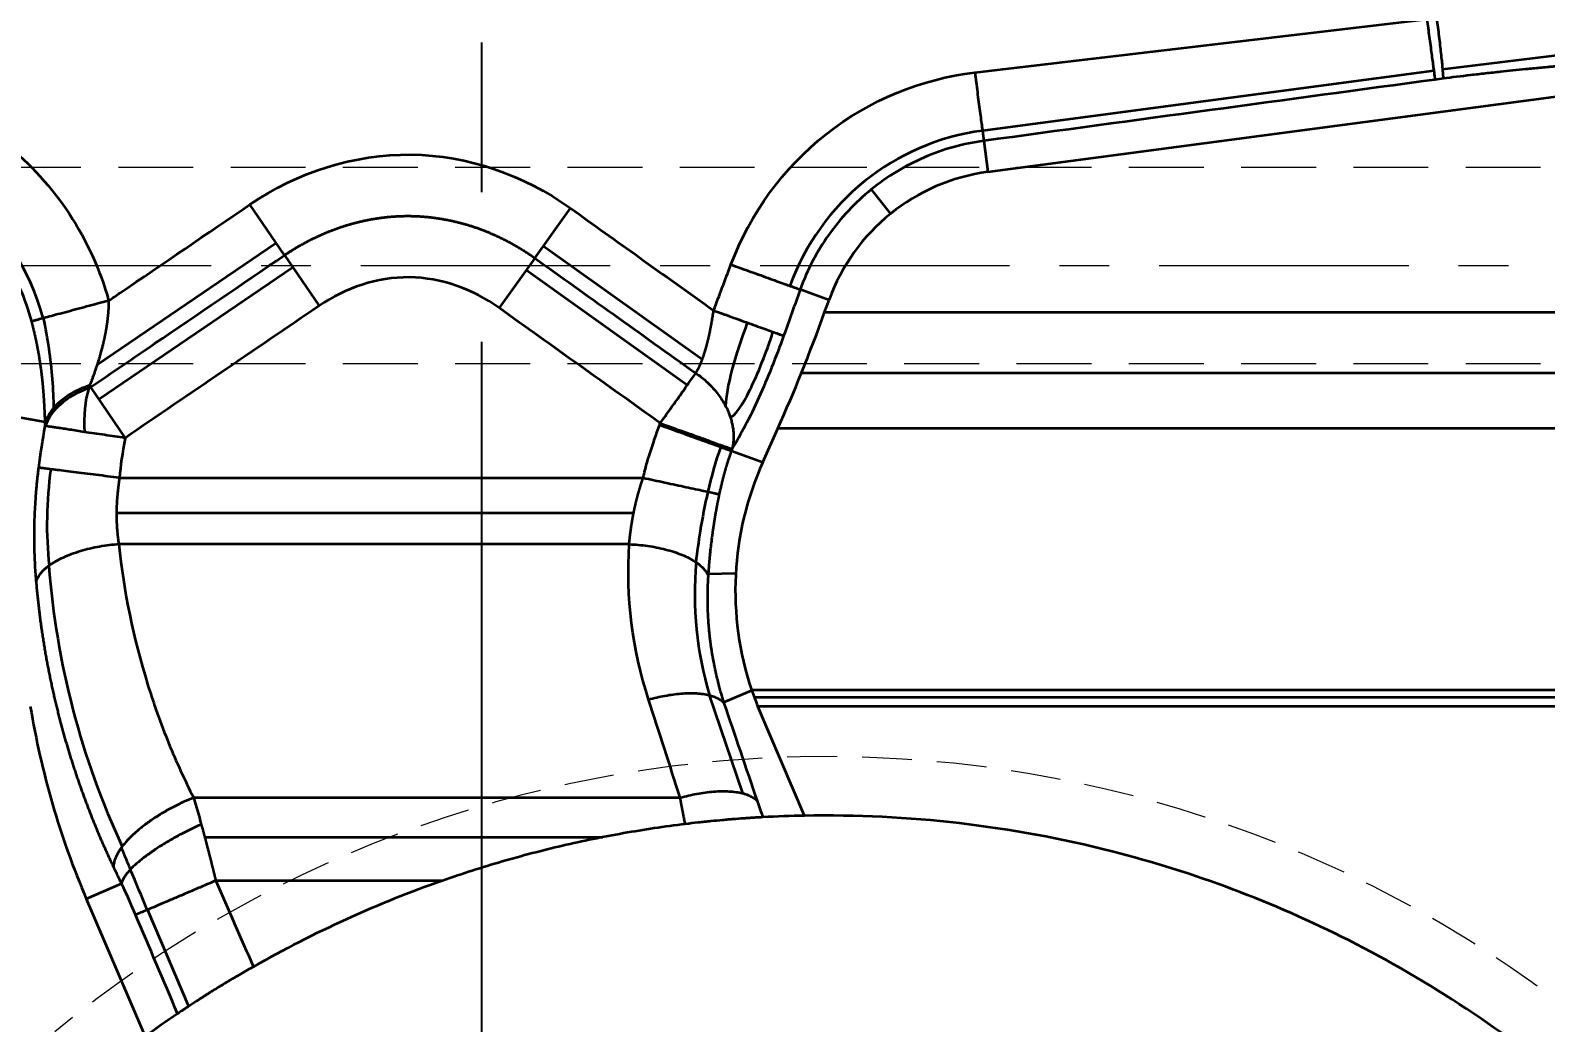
# Model space of a CAD drawing. Header units: millimetres. Extents: x -55 to 464, y 64 to 432.
# Drawn here: x 172.3 to 249.5, y 135.5 to 186 of the extents above; entities that cross this region are included whole.
import ezdxf

# ---------------------------------------------------------------- set-up
doc = ezdxf.new("R2010")
doc.units = ezdxf.units.MM
doc.linetypes.add('CENTER', pattern=[50.8, 31.75, -6.35, 6.35, -6.35])
doc.linetypes.add('HIDDEN', pattern=[9.525, 6.35, -3.175])
for name, color, linetype, lineweight in [('cool', 153, 'HIDDEN', 9), ('core', 7, 'Continuous', 20), ('dim', 82, 'Continuous', 9)]:
    doc.layers.add(name, color=color, linetype=linetype, lineweight=lineweight)
doc.styles.add('Capful-A', font='')
doc.styles.get('Capful-A').set_extended_font_data('Microsoft YaHei')
doc.dimstyles.new('Capful-A-2.0', dxfattribs={"dimscale": 2, "dimtxt": 2.5, "dimasz": 2.5, "dimexe": 1.5, "dimexo": 1, "dimgap": 1.5, "dimtad": 0, "dimdsep": 46, "dimtxsty": 'Capful-A', "dimcen": 0, "dimclrt": 2, "dimazin": 2, "dimtfac": 1, "dimtmove": 0, "dimatfit": 3, "dimfxl": 0, "dimtolj": 1, "dimtzin": 0, "dimarcsym": 0})

# ---------------------------------------------------------------- blocks, each defined once
blk = doc.blocks.new('H-SL-1-1')
at = {"layer": 'cool', "ltscale": 0.6}
for p, q in [((14.33, 5), (485.67, 5)), ((14.33, -5), (485.67, -5))]:
    blk.add_line(p, q, dxfattribs=at)
at = {"layer": 'cool', "color": 1, "linetype": 'CENTER', "ltscale": 0.4}
blk.add_line((0, 0), (500, 0), dxfattribs=at)
blk = doc.blocks.new('*D28')
at = {"layer": 'Defpoints', "color": 0, "transparency": 16777216}
for p in [(195.328, 282.005), (195.328, 132.005)]:
    blk.add_point(p, dxfattribs=at)
at = {"layer": 'dim', "color": 0, "lineweight": -2, "transparency": 16777216}
blk.add_line((195.328, 131.006), (195.328, 117.284), dxfattribs=at)
at = {"layer": 'dim', "color": 2, "transparency": 16777216, "insert": (195.328, 114.635), "char_height": 5, "attachment_point": 5, "rotation": 90, "style": 'Capful-A', "bg_fill": 3, "box_fill_scale": 1.1, "bg_fill_color": 256, "bg_fill_true_color": 13158600, "bg_fill_transparency": 0}
blk.add_mtext('\\A1;0', dxfattribs=at)
at = {"layer": 'Defpoints', "color": 0, "transparency": 16777216}
blk.add_point((195.328, 117.284), dxfattribs=at)

msp = doc.modelspace()

# ---------------------------------------------------------------- linework, layer by layer
at = {"color": 1, "linetype": 'CENTER', "ltscale": 1.2}
msp.add_line((195.328, 132.005), (195.328, 432.005), dxfattribs=at)
at = {"layer": 'core', "color": 7, "linetype": 'Continuous', "lineweight": 35}
for p, q in [((244.226, 183.991), (255.978, 185.43)), ((243.783, 183.91), (220.811, 180.857)), ((221.09, 178.759), (258.336, 183.709)), ((244.256, 183.51), (243.844, 183.455)), ((220.879, 180.342), (221.09, 178.759)), ((215.142, 177.863), (216.133, 176.633)), ((185.284, 174.522), (183.527, 177.103)), ((198.021, 174.377), (199.837, 176.917)), ((184.862, 175.142), (175.736, 168.931)), ((185.284, 174.522), (187.041, 171.941)), ((198.021, 174.377), (196.206, 171.836)), ((206.546, 169.208), (198.458, 174.987)), ((185.706, 173.901), (175.83, 167.179)), ((205.786, 167.906), (197.585, 173.766)), ((213.001, 172.242), (211.532, 172.773)), ((212.777, 171.621), (213.001, 172.242)), ((212.777, 171.621), (273.478, 171.621)), ((273.522, 168.518), (211.591, 168.518)), ((175.408, 167.8), (177.165, 165.219)), ((173.104, 166.022), (171.309, 166.349)), ((209.627, 163.993), (210.395, 165.705)), ((273.643, 165.705), (210.395, 165.705)), ((207.521, 164.851), (207.49, 164.764)), ((208.03, 164.569), (209.627, 163.993)), ((176.73, 161.419), (203.061, 161.419)), ((208.254, 158.325), (206.85, 158.285)), ((206.906, 152.131), (208.588, 147.14)), ((209.066, 152.369), (207.637, 151.759)), ((209.054, 152.407), (274.736, 152.407)), ((274.736, 152.005), (209.198, 152.005)), ((211.751, 145.995), (209.378, 151.562)), ((274.736, 151.562), (209.378, 151.562)), ((181.221, 144.906), (201.491, 144.906)), ((175.193, 141.774), (176.988, 142.54)), ((175.193, 141.774), (178.183, 134.763)), ((178.31, 141.209), (180.404, 136.297))]:
    msp.add_line(p, q, dxfattribs=at)
for centre, radius, start, end in [((222.407, 168.847), 12.116, 97.57007, 160.14901), ((161.292, 168.173), 12.116, 15.01134, 86.65196), ((222.407, 168.847), 10, 97.57007, 160.14901), ((224.086, 158.773), 17.645, 160.14901, 167.85904), ((214.419, 158.499), 42.642, 189.36295, 203.09208), ((212.829, 87.005), 59, 75.69779, 91.0466), ((212.829, 87.005), 59, 63.17589, 75.69779), ((212.829, 87.005), 59, 109.29943, 119.5858), ((212.829, 87.005), 59, 49.70386, 63.17589)]:
    msp.add_arc(centre, radius, start, end, dxfattribs=at)
at = {"layer": 'core', "color": 8, "linetype": 'HIDDEN', "lineweight": 18, "ltscale": 0.4}
msp.add_arc((212.829, 87.005), 62, 50.73197, 129.26803, dxfattribs=at)
at = {"layer": 'core', "color": 7, "linetype": 'Continuous', "lineweight": 35}
for centre, major_axis, ratio, start_param, end_param in [((210.153, 171.621), (5.206, 13.974), 0.16524, 4.337542, 4.773875), ((209.259, 170.185), (1.38, 3.924), 0.169356, 1.398136, 2.642175), ((209.259, 170.185), (1.38, 3.924), 0.169356, 3.273504, 4.88223), ((177.07, 165.177), (-0.55, 3.962), 0.481806, 0.798818, 1.416606), ((224.086, 157.464), (0, 15.909), 0.996614, 1.147969, 1.894321), ((214.419, 161.903), (0, 41.395), 0.996614, 1.6479, 2.006669), ((224.086, 157.294), (0, 17.984), 0.996614, 1.481642, 1.862136), ((209.761, 151.562), (-0.878, 1.995), 0.161406, 1.084567, 1.499899), ((212.829, 87.005), (59, 0), 1, 1.589063, 1.624925), ((175.761, 142.69), (-4.389, 9.975), 0.161406, 4.49207, 4.697984), ((212.829, 87.005), (48.378, 33.772), 1, 1.554673, 1.588971)]:
    msp.add_ellipse(centre, major_axis=major_axis, ratio=ratio, start_param=start_param, end_param=end_param, dxfattribs=at)
for points, weights in [([(243.917, 186.679), (244.265, 183.987), (244.256, 183.51)], [1, 0.756463819286, 1]), ([(243.435, 186.528), (243.783, 183.91), (243.844, 183.455)], [0.999937068748, 0.766075912978, 1]), ([(220.417, 183.821), (220.811, 180.857), (220.879, 180.342)], [1, 0.766044443119, 1]), ([(208.009, 174.045), (211.011, 172.961), (211.532, 172.773)], [1, 0.766044443119, 1]), ([(176.333, 172.206), (172.995, 171.311), (172.415, 171.156)], [1, 0.766044443119, 1]), ([(207.127, 171.708), (210.163, 170.612), (210.69, 170.422)], [1, 0.766044443119, 1]), ([(206.22, 168.519), (208.561, 166.917), (208.081, 164.7)], [1, 0.81132401108, 1]), ([(175.37, 167.893), (173.591, 167.329), (173.104, 166.022)], [1, 0.904461168724, 1]), ([(204.38, 165.887), (207.49, 164.764), (208.03, 164.569)], [1, 0.766044443119, 1]), ([(204.412, 165.973), (207.521, 164.851), (208.061, 164.656)], [0.999997475135, 0.766045705558, 1]), ([(176.878, 163.193), (173.383, 163.63), (172.776, 163.706)], [1, 0.766044443115, 1]), ([(203.539, 163.193), (206.836, 162.484), (207.408, 162.36)], [1, 0.766044443119, 1]), ([(176.847, 159.812), (173.202, 159.527), (172.648, 157.955)], [1, 0.758933329079, 1]), ([(202.828, 159.812), (206.259, 159.671), (206.845, 158.216)], [1, 0.765113147548, 1]), ([(203.817, 151.912), (206.71, 152.713), (207.637, 151.759)], [1, 0.812593261851, 1]), ([(180.66, 146.916), (176.593, 145.287), (176.58, 143.402)], [0.999984600718, 0.708226568788, 1]), ([(205.426, 146.916), (208.387, 147.735), (209.336, 146.759)], [1, 0.812593261847, 1]), ([(181.046, 145.552), (177.203, 143.845), (176.988, 142.54)], [1, 0.726579853104, 1]), ([(181.783, 142.69), (178.31, 141.209), (177.706, 140.951)], [1, 0.766044443119, 1])]:
    msp.add_rational_spline(points, weights, degree=2, dxfattribs=at)
for points, degree in [([(220.417, 183.821), (228.09, 184.724), (235.763, 185.626), (243.435, 186.529)], 3), ([(243.844, 183.455), (236.189, 182.417), (228.534, 181.38), (220.879, 180.342)], 3), ([(207.127, 171.708), (207.421, 172.487), (207.715, 173.266), (208.009, 174.045)], 3), ([(211.532, 172.773), (211.252, 171.989), (210.971, 171.205), (210.69, 170.422)], 3), ([(187.041, 171.941), (183.749, 169.7), (180.457, 167.459), (177.165, 165.219)], 3), ([(204.412, 165.973), (201.677, 167.927), (198.941, 169.882), (196.206, 171.836)], 3), ([(204.412, 165.973), (204.498, 166.095), (204.671, 166.338), (204.928, 166.698), (205.177, 167.05), (205.417, 167.388), (205.645, 167.708), (205.857, 168.006), (206.051, 168.28), (206.166, 168.442), (206.22, 168.519)], 3), ([(175.319, 167.75), (174.187, 167.353), (173.393, 166.633), (173.1, 165.823)], 3), ([(175.37, 167.893), (175.354, 167.845), (175.337, 167.797), (175.319, 167.75)], 3), ([(173.1, 165.824), (173.101, 165.89), (173.103, 165.956), (173.104, 166.022)], 3), ([(204.38, 165.887), (204.39, 165.916), (204.401, 165.944), (204.412, 165.973)], 3), ([(172.776, 163.706), (172.866, 164.414), (172.974, 165.12), (173.1, 165.823)], 3), ([(177.165, 165.219), (177.031, 164.459), (176.936, 163.784), (176.878, 163.193)], 3), ([(208.061, 164.656), (208.05, 164.627), (208.04, 164.598), (208.03, 164.569)], 3), ([(208.081, 164.7), (208.074, 164.69), (208.067, 164.675), (208.061, 164.656)], 3), ([(203.817, 151.912), (202.992, 154.465), (202.662, 157.098), (202.828, 159.812)], 3), ([(209.054, 152.407), (209.058, 152.394), (209.062, 152.381), (209.066, 152.369)], 3), ([(205.426, 146.916), (204.889, 148.581), (204.353, 150.247), (203.817, 151.912)], 3), ([(207.637, 151.759), (208.203, 150.092), (208.77, 148.426), (209.336, 146.759)], 3), ([(180.661, 146.916), (180.789, 146.474), (180.917, 146.018), (181.046, 145.552)], 3), ([(209.336, 146.759), (209.43, 146.483), (209.53, 146.203), (209.637, 145.919)], 3), ([(209.637, 145.919), (209.618, 145.918), (209.595, 145.916), (209.569, 145.915)], 3), ([(176.976, 144.365), (177.127, 143.997), (177.28, 143.627), (177.437, 143.257)], 3), ([(177.706, 140.951), (177.48, 141.484), (177.241, 142.014), (176.988, 142.54)], 3), ([(193.329, 142.69), (181.783, 142.69)], 1), ([(181.783, 142.69), (182.422, 141.231), (183.06, 139.771), (183.699, 138.312)], 3), ([(179.841, 135.921), (179.13, 137.598), (178.418, 139.275), (177.706, 140.951)], 3), ([(183.699, 138.312), (183.678, 138.3), (183.656, 138.288), (183.635, 138.276)], 3), ([(179.852, 135.929), (179.848, 135.926), (179.845, 135.924), (179.841, 135.921)], 3)]:
    msp.add_open_spline(points, degree=degree, dxfattribs=at)
for points, knots in [([(255.711, 184.648), (254.98, 184.577), (253.996, 184.486), (252.447, 184.349), (252.077, 184.317), (251.487, 184.264), (250.692, 184.193), (250.164, 184.145), (249.903, 184.121), (249.805, 184.112), (249.679, 184.101), (249.491, 184.083), (249.061, 184.042), (248.234, 183.962), (247.584, 183.896), (247.074, 183.842), (246.914, 183.825), (246.656, 183.797), (246.273, 183.755), (245.404, 183.655), (244.703, 183.569), (244.256, 183.51)], [0, 0, 0, 0, 0.25, 0.25, 0.3125, 0.3125, 0.375, 0.5, 0.5, 0.515625, 0.515625, 0.53125, 0.5625, 0.625, 0.75, 0.75, 0.78125, 0.78125, 0.8125, 0.875, 1, 1, 1, 1]), ([(208.009, 174.045), (208.992, 176.655), (210.655, 178.948), (215.066, 182.419), (217.692, 183.498), (220.417, 183.821)], [0, 0, 0, 0, 0.5, 0.5, 1, 1, 1, 1]), ([(162.193, 183.572), (165.405, 183.412), (168.526, 182.237), (173.625, 178.151), (175.466, 175.342), (176.333, 172.206)], [0, 0, 0, 0, 0.5, 0.5, 1, 1, 1, 1]), ([(220.879, 180.342), (220.356, 180.271), (219.838, 180.164), (218.822, 179.882), (218.323, 179.705), (217.355, 179.287), (216.886, 179.045), (215.984, 178.499), (215.552, 178.195), (214.733, 177.531), (214.346, 177.172), (213.625, 176.403), (213.291, 175.994), (212.682, 175.135), (212.407, 174.685), (211.921, 173.751), (211.71, 173.268), (211.532, 172.773)], [0, 0, 0, 0, 0.125, 0.125, 0.25, 0.25, 0.375, 0.375, 0.5, 0.5, 0.625, 0.625, 0.75, 0.75, 0.875, 0.875, 1, 1, 1, 1]), ([(172.415, 171.156), (172.261, 171.736), (172.061, 172.303), (171.575, 173.401), (171.29, 173.931), (170.639, 174.94), (170.274, 175.419), (169.474, 176.314), (169.039, 176.731), (168.109, 177.491), (167.614, 177.835), (166.577, 178.442), (166.034, 178.704), (164.915, 179.142), (164.338, 179.317), (163.164, 179.575), (162.566, 179.658), (161.966, 179.695)], [0, 0, 0, 0, 0.125, 0.125, 0.25, 0.25, 0.375, 0.375, 0.5, 0.5, 0.625, 0.625, 0.75, 0.75, 0.875, 0.875, 1, 1, 1, 1]), ([(183.527, 177.103), (185.945, 178.749), (188.83, 179.677), (194.624, 179.604), (197.458, 178.617), (199.837, 176.917)], [0, 0, 0, 0, 0.5, 0.5, 1, 1, 1, 1]), ([(176.333, 172.206), (176.526, 172.338), (176.72, 172.47), (179.118, 174.102), (181.323, 175.603), (183.527, 177.103)], [0, 0, 0, 0, 0.080768, 0.080768, 1, 1, 1, 1]), ([(199.837, 176.917), (201.006, 176.082), (202.176, 175.246), (204.606, 173.509), (205.866, 172.609), (207.127, 171.709)], [0, 0, 0, 0, 0.481398, 0.481398, 1, 1, 1, 1]), ([(185.284, 174.522), (185.3, 174.532), (185.33, 174.553), (185.377, 174.584), (185.423, 174.615), (185.47, 174.646), (185.516, 174.676), (185.563, 174.706), (185.609, 174.735), (185.656, 174.765), (185.702, 174.794), (185.749, 174.823), (185.795, 174.851), (185.842, 174.879), (185.889, 174.907), (185.935, 174.935), (185.982, 174.962), (186.028, 174.989), (186.075, 175.016), (186.122, 175.043), (186.168, 175.069), (186.215, 175.095), (186.261, 175.121), (186.308, 175.146), (186.355, 175.171), (186.401, 175.196), (186.448, 175.221), (186.494, 175.245), (186.541, 175.269), (186.587, 175.293), (186.634, 175.316), (186.681, 175.34), (186.727, 175.363), (186.773, 175.385), (186.82, 175.408), (186.866, 175.43), (186.913, 175.452), (186.959, 175.474), (187.005, 175.495), (187.052, 175.516), (187.098, 175.537), (187.144, 175.558), (187.19, 175.578), (187.237, 175.599), (187.283, 175.619), (187.329, 175.638), (187.375, 175.658), (187.421, 175.677), (187.467, 175.696), (187.513, 175.714), (187.559, 175.733), (187.605, 175.751), (187.651, 175.769), (187.696, 175.787), (187.742, 175.804), (187.788, 175.821), (187.833, 175.838), (187.879, 175.855), (187.924, 175.871), (187.97, 175.888), (188.015, 175.904), (188.061, 175.919), (188.106, 175.935), (188.151, 175.95), (188.196, 175.965), (188.242, 175.98), (188.287, 175.995), (188.332, 176.009), (188.377, 176.023), (188.422, 176.037), (188.466, 176.051), (188.511, 176.065), (188.556, 176.078), (188.6, 176.091), (188.645, 176.104), (188.69, 176.116), (188.734, 176.129), (188.778, 176.141), (188.823, 176.153), (188.867, 176.165), (188.911, 176.176), (188.955, 176.188), (188.999, 176.199), (189.043, 176.21), (189.087, 176.22), (189.131, 176.231), (189.174, 176.241), (189.218, 176.251), (189.261, 176.261), (189.305, 176.271), (189.348, 176.28), (189.392, 176.289), (189.435, 176.298), (189.478, 176.307), (189.521, 176.316), (189.564, 176.324), (189.607, 176.333), (189.65, 176.341), (189.692, 176.349), (189.735, 176.356), (189.778, 176.364), (189.82, 176.371), (189.862, 176.378), (189.905, 176.385), (189.947, 176.392), (189.989, 176.398), (190.031, 176.405), (190.073, 176.411), (190.115, 176.417), (190.157, 176.423), (190.198, 176.428), (190.24, 176.434), (190.281, 176.439), (190.323, 176.444), (190.364, 176.449), (190.405, 176.454), (190.446, 176.458), (190.487, 176.463), (190.528, 176.467), (190.569, 176.471), (190.61, 176.475), (190.65, 176.478), (190.691, 176.482), (190.731, 176.485), (190.772, 176.488), (190.812, 176.491), (190.852, 176.494), (190.892, 176.497), (190.932, 176.499), (190.972, 176.502), (191.012, 176.504), (191.051, 176.506), (191.091, 176.508), (191.13, 176.51), (191.17, 176.511), (191.209, 176.513), (191.248, 176.514), (191.287, 176.515), (191.326, 176.516), (191.365, 176.517), (191.403, 176.518), (191.442, 176.518), (191.481, 176.519), (191.519, 176.519), (191.557, 176.519), (191.595, 176.519), (191.634, 176.519), (191.684, 176.518), (191.746, 176.517), (191.821, 176.516), (191.895, 176.513), (191.971, 176.511), (192.047, 176.507), (192.123, 176.503), (192.199, 176.499), (192.276, 176.494), (192.353, 176.488), (192.431, 176.482), (192.509, 176.475), (192.587, 176.467), (192.665, 176.459), (192.744, 176.45), (192.824, 176.441), (192.903, 176.431), (192.983, 176.42), (193.064, 176.408), (193.144, 176.396), (193.225, 176.383), (193.307, 176.37), (193.388, 176.355), (193.47, 176.34), (193.553, 176.325), (193.635, 176.308), (193.718, 176.291), (193.801, 176.273), (193.885, 176.254), (193.969, 176.235), (194.053, 176.215), (194.137, 176.194), (194.222, 176.172), (194.307, 176.149), (194.392, 176.126), (194.477, 176.102), (194.563, 176.077), (194.649, 176.051), (194.735, 176.024), (194.822, 175.996), (194.908, 175.968), (194.995, 175.939), (195.082, 175.909), (195.17, 175.878), (195.257, 175.846), (195.345, 175.813), (195.433, 175.779), (195.521, 175.745), (195.609, 175.709), (195.697, 175.673), (195.786, 175.635), (195.875, 175.597), (195.963, 175.558), (196.052, 175.518), (196.142, 175.476), (196.231, 175.434), (196.32, 175.391), (196.409, 175.347), (196.499, 175.302), (196.588, 175.256), (196.678, 175.209), (196.768, 175.161), (196.857, 175.112), (196.947, 175.061), (197.037, 175.01), (197.127, 174.958), (197.216, 174.905), (197.306, 174.85), (197.396, 174.795), (197.485, 174.739), (197.575, 174.681), (197.664, 174.622), (197.754, 174.563), (197.843, 174.502), (197.932, 174.44), (197.992, 174.398), (198.021, 174.377)], [0, 0, 0, 0, 0.004116, 0.008222, 0.012317, 0.016403, 0.020478, 0.024543, 0.028597, 0.032642, 0.036677, 0.040701, 0.044715, 0.048719, 0.052713, 0.056697, 0.06067, 0.064634, 0.068587, 0.072531, 0.076464, 0.080387, 0.084301, 0.088204, 0.092097, 0.09598, 0.099853, 0.103716, 0.107569, 0.111413, 0.115246, 0.119069, 0.122882, 0.126686, 0.130479, 0.134263, 0.138037, 0.1418, 0.145554, 0.149299, 0.153033, 0.156757, 0.160472, 0.164177, 0.167872, 0.171558, 0.175233, 0.178899, 0.182555, 0.186202, 0.189839, 0.193466, 0.197083, 0.200691, 0.204289, 0.207878, 0.211457, 0.215027, 0.218587, 0.222137, 0.225678, 0.229209, 0.232731, 0.236244, 0.239747, 0.24324, 0.246725, 0.2502, 0.253665, 0.257121, 0.260568, 0.264005, 0.267434, 0.270853, 0.274262, 0.277663, 0.281054, 0.284436, 0.287809, 0.291173, 0.294527, 0.297873, 0.301209, 0.304537, 0.307855, 0.311164, 0.314465, 0.317756, 0.321038, 0.324312, 0.327576, 0.330832, 0.334079, 0.337317, 0.340546, 0.343766, 0.346978, 0.35018, 0.353374, 0.35656, 0.359736, 0.362904, 0.366063, 0.369214, 0.372356, 0.37549, 0.378614, 0.381731, 0.384839, 0.387938, 0.391029, 0.394111, 0.397186, 0.400251, 0.403308, 0.406357, 0.409398, 0.41243, 0.415454, 0.41847, 0.421477, 0.424477, 0.427468, 0.430451, 0.433425, 0.436392, 0.43935, 0.442301, 0.445243, 0.448178, 0.451104, 0.454022, 0.456932, 0.459835, 0.462729, 0.465616, 0.468494, 0.471365, 0.474228, 0.477083, 0.479931, 0.48277, 0.485602, 0.488426, 0.491242, 0.494051, 0.496852, 0.499645, 0.5051, 0.510584, 0.516097, 0.52164, 0.527211, 0.532812, 0.538442, 0.544103, 0.549793, 0.555514, 0.561264, 0.567046, 0.572858, 0.5787, 0.584574, 0.590479, 0.596415, 0.602382, 0.608382, 0.614413, 0.620476, 0.626571, 0.632699, 0.638859, 0.645052, 0.651278, 0.657537, 0.663829, 0.670154, 0.676514, 0.682907, 0.689334, 0.695795, 0.70229, 0.70882, 0.715384, 0.721983, 0.728617, 0.735287, 0.741991, 0.748731, 0.755507, 0.762318, 0.769166, 0.776049, 0.782969, 0.789925, 0.796918, 0.803947, 0.811013, 0.818116, 0.825256, 0.832434, 0.839649, 0.846901, 0.854191, 0.861519, 0.868884, 0.876288, 0.883729, 0.891209, 0.898728, 0.906284, 0.91388, 0.921514, 0.929186, 0.936898, 0.944648, 0.952438, 0.960267, 0.968134, 0.976042, 0.983988, 0.991974, 1, 1, 1, 1]), ([(175.408, 167.8), (176.496, 168.54), (177.583, 169.28), (180.875, 171.521), (183.08, 173.021), (185.284, 174.522)], [0, 0, 0, 0, 0.33036, 0.33036, 1, 1, 1, 1]), ([(198.021, 174.377), (199.355, 173.424), (200.688, 172.471), (203.421, 170.519), (204.82, 169.519), (206.22, 168.519)], [0, 0, 0, 0, 0.487838, 0.487838, 1, 1, 1, 1]), ([(196.206, 171.836), (194.868, 172.792), (193.284, 173.378), (189.99, 173.414), (188.4, 172.866), (187.041, 171.941)], [0, 0, 0, 0, 0.5, 0.5, 1, 1, 1, 1]), ([(176.333, 172.206), (176.333, 172.196), (176.332, 172.175), (176.332, 172.144), (176.331, 172.112), (176.331, 172.08), (176.33, 172.048), (176.329, 172.016), (176.328, 171.983), (176.327, 171.951), (176.325, 171.918), (176.324, 171.885), (176.322, 171.852), (176.32, 171.818), (176.318, 171.784), (176.316, 171.75), (176.314, 171.716), (176.311, 171.682), (176.309, 171.647), (176.306, 171.613), (176.303, 171.578), (176.3, 171.543), (176.297, 171.507), (176.293, 171.472), (176.29, 171.436), (176.286, 171.4), (176.282, 171.364), (176.278, 171.328), (176.274, 171.292), (176.27, 171.255), (176.266, 171.218), (176.261, 171.181), (176.256, 171.144), (176.251, 171.107), (176.246, 171.069), (176.241, 171.032), (176.235, 170.994), (176.23, 170.956), (176.224, 170.917), (176.218, 170.879), (176.212, 170.84), (176.206, 170.802), (176.199, 170.763), (176.193, 170.724), (176.186, 170.685), (176.179, 170.645), (176.172, 170.606), (176.164, 170.566), (176.157, 170.526), (176.149, 170.486), (176.141, 170.446), (176.133, 170.406), (176.125, 170.365), (176.116, 170.325), (176.108, 170.284), (176.099, 170.243), (176.09, 170.202), (176.08, 170.161), (176.071, 170.12), (176.06, 170.074), (176.047, 170.018), (176.03, 169.949), (176.008, 169.865), (175.983, 169.768), (175.953, 169.657), (175.919, 169.533), (175.88, 169.396), (175.835, 169.247), (175.786, 169.085), (175.74, 168.94), (175.699, 168.817), (175.667, 168.72), (175.635, 168.627), (175.604, 168.538), (175.574, 168.452), (175.546, 168.37), (175.517, 168.292), (175.49, 168.217), (175.464, 168.146), (175.439, 168.078), (175.415, 168.013), (175.392, 167.952), (175.378, 167.912), (175.37, 167.893)], [0, 0, 0, 0, 0.006618, 0.013281, 0.019991, 0.026748, 0.033551, 0.040401, 0.047298, 0.054241, 0.061232, 0.06827, 0.075355, 0.082487, 0.089667, 0.096894, 0.104169, 0.111492, 0.118862, 0.126281, 0.133748, 0.141262, 0.148825, 0.156436, 0.164096, 0.171804, 0.17956, 0.187365, 0.195219, 0.203121, 0.211073, 0.219073, 0.227122, 0.23522, 0.243368, 0.251564, 0.25981, 0.268105, 0.27645, 0.284844, 0.293287, 0.30178, 0.310323, 0.318915, 0.327557, 0.336249, 0.344991, 0.353783, 0.362624, 0.371516, 0.380458, 0.38945, 0.398492, 0.407584, 0.416727, 0.425919, 0.435163, 0.444456, 0.4538, 0.463195, 0.475829, 0.491736, 0.510918, 0.533373, 0.559103, 0.588107, 0.620385, 0.655937, 0.694763, 0.736864, 0.761643, 0.785665, 0.808929, 0.831437, 0.853188, 0.874183, 0.894422, 0.913905, 0.932632, 0.950605, 0.967824, 0.984288, 1, 1, 1, 1]), ([(173.55, 166.763), (173.529, 167.184), (173.514, 167.689), (173.4, 169.206), (173.239, 170.314), (173.022, 171.319)], [0, 0, 0, 0, 0.34824, 0.34824, 1, 1, 1, 1]), ([(206.22, 168.519), (206.223, 168.523), (206.229, 168.533), (206.238, 168.548), (206.247, 168.562), (206.256, 168.578), (206.265, 168.593), (206.273, 168.608), (206.282, 168.624), (206.291, 168.64), (206.3, 168.656), (206.309, 168.672), (206.317, 168.689), (206.326, 168.706), (206.335, 168.723), (206.344, 168.74), (206.352, 168.757), (206.361, 168.775), (206.37, 168.792), (206.378, 168.81), (206.387, 168.829), (206.396, 168.847), (206.404, 168.866), (206.413, 168.884), (206.421, 168.903), (206.43, 168.923), (206.438, 168.942), (206.447, 168.962), (206.455, 168.981), (206.464, 169.001), (206.472, 169.022), (206.481, 169.042), (206.489, 169.063), (206.498, 169.084), (206.506, 169.105), (206.514, 169.126), (206.523, 169.147), (206.531, 169.169), (206.539, 169.191), (206.548, 169.213), (206.556, 169.235), (206.564, 169.257), (206.572, 169.28), (206.581, 169.303), (206.589, 169.326), (206.597, 169.349), (206.605, 169.372), (206.613, 169.396), (206.621, 169.42), (206.629, 169.444), (206.637, 169.468), (206.645, 169.492), (206.653, 169.517), (206.661, 169.542), (206.669, 169.566), (206.677, 169.592), (206.685, 169.617), (206.692, 169.642), (206.7, 169.668), (206.708, 169.694), (206.716, 169.72), (206.723, 169.746), (206.731, 169.772), (206.739, 169.799), (206.746, 169.826), (206.754, 169.853), (206.761, 169.88), (206.77, 169.913), (206.781, 169.951), (206.793, 169.996), (206.804, 170.041), (206.816, 170.088), (206.828, 170.134), (206.839, 170.182), (206.851, 170.23), (206.863, 170.279), (206.874, 170.328), (206.886, 170.379), (206.897, 170.429), (206.908, 170.481), (206.92, 170.533), (206.931, 170.586), (206.942, 170.639), (206.953, 170.694), (206.964, 170.748), (206.975, 170.804), (206.986, 170.86), (206.997, 170.917), (207.007, 170.974), (207.018, 171.032), (207.028, 171.091), (207.039, 171.15), (207.049, 171.209), (207.059, 171.27), (207.069, 171.331), (207.079, 171.392), (207.089, 171.454), (207.099, 171.517), (207.108, 171.58), (207.118, 171.644), (207.124, 171.687), (207.127, 171.708)], [0, 0, 0, 0, 0.00713, 0.01427, 0.021422, 0.028585, 0.03576, 0.042946, 0.050145, 0.057355, 0.064578, 0.071813, 0.07906, 0.08632, 0.093593, 0.100879, 0.108179, 0.115491, 0.122817, 0.130157, 0.13751, 0.144878, 0.152259, 0.159655, 0.167065, 0.17449, 0.181929, 0.189383, 0.196853, 0.204337, 0.211837, 0.219352, 0.226882, 0.234429, 0.241991, 0.249569, 0.257164, 0.264775, 0.272402, 0.280045, 0.287706, 0.295383, 0.303077, 0.310788, 0.318517, 0.326263, 0.334026, 0.341807, 0.349606, 0.357423, 0.365257, 0.37311, 0.380981, 0.388871, 0.396779, 0.404706, 0.412651, 0.420615, 0.428599, 0.436601, 0.444623, 0.452664, 0.460725, 0.468805, 0.476905, 0.485024, 0.493164, 0.501324, 0.514428, 0.527654, 0.541002, 0.554472, 0.568065, 0.581781, 0.59562, 0.609584, 0.623672, 0.637885, 0.652222, 0.666686, 0.681276, 0.695991, 0.710834, 0.725803, 0.7409, 0.756124, 0.771477, 0.786957, 0.802566, 0.818304, 0.834171, 0.850168, 0.866294, 0.88255, 0.898936, 0.915452, 0.9321, 0.948878, 0.965787, 0.982828, 1, 1, 1, 1]), ([(173.104, 166.022), (173.104, 166.032), (173.103, 166.051), (173.102, 166.081), (173.1, 166.11), (173.099, 166.14), (173.098, 166.169), (173.097, 166.199), (173.095, 166.229), (173.094, 166.259), (173.093, 166.289), (173.091, 166.32), (173.09, 166.35), (173.089, 166.381), (173.087, 166.412), (173.086, 166.442), (173.084, 166.473), (173.083, 166.504), (173.082, 166.536), (173.08, 166.567), (173.079, 166.599), (173.077, 166.63), (173.075, 166.662), (173.074, 166.694), (173.072, 166.726), (173.071, 166.758), (173.069, 166.79), (173.067, 166.823), (173.065, 166.855), (173.064, 166.888), (173.062, 166.92), (173.06, 166.953), (173.058, 166.986), (173.056, 167.02), (173.054, 167.053), (173.052, 167.086), (173.05, 167.12), (173.048, 167.153), (173.046, 167.187), (173.044, 167.221), (173.041, 167.255), (173.039, 167.289), (173.037, 167.324), (173.034, 167.358), (173.032, 167.393), (173.029, 167.427), (173.027, 167.462), (173.024, 167.497), (173.022, 167.532), (173.019, 167.567), (173.016, 167.603), (173.013, 167.638), (173.01, 167.674), (173.007, 167.709), (173.004, 167.745), (173.001, 167.781), (172.998, 167.817), (172.995, 167.853), (172.992, 167.89), (172.988, 167.926), (172.985, 167.963), (172.981, 168), (172.978, 168.036), (172.974, 168.073), (172.97, 168.11), (172.966, 168.148), (172.962, 168.185), (172.958, 168.222), (172.954, 168.26), (172.95, 168.298), (172.946, 168.336), (172.942, 168.374), (172.937, 168.412), (172.933, 168.45), (172.928, 168.488), (172.923, 168.527), (172.917, 168.574), (172.91, 168.631), (172.902, 168.696), (172.893, 168.761), (172.884, 168.827), (172.875, 168.892), (172.866, 168.957), (172.856, 169.022), (172.846, 169.088), (172.836, 169.153), (172.826, 169.218), (172.815, 169.283), (172.805, 169.348), (172.794, 169.413), (172.783, 169.478), (172.771, 169.543), (172.76, 169.608), (172.748, 169.673), (172.736, 169.737), (172.724, 169.802), (172.711, 169.867), (172.699, 169.932), (172.686, 169.996), (172.673, 170.061), (172.659, 170.126), (172.646, 170.19), (172.632, 170.255), (172.618, 170.319), (172.604, 170.384), (172.589, 170.448), (172.574, 170.513), (172.56, 170.577), (172.544, 170.642), (172.529, 170.706), (172.513, 170.77), (172.498, 170.835), (172.482, 170.899), (172.465, 170.963), (172.449, 171.027), (172.432, 171.092), (172.421, 171.134), (172.415, 171.156)], [0, 0, 0, 0, 0.007653, 0.015292, 0.022915, 0.030525, 0.03812, 0.045702, 0.053269, 0.060823, 0.068364, 0.075892, 0.083407, 0.090909, 0.098399, 0.105876, 0.113342, 0.120796, 0.128238, 0.135669, 0.143089, 0.150498, 0.157896, 0.165284, 0.172662, 0.18003, 0.187388, 0.194737, 0.202076, 0.209406, 0.216728, 0.224041, 0.231346, 0.238643, 0.245932, 0.253213, 0.260487, 0.267754, 0.275014, 0.282268, 0.289515, 0.296756, 0.303992, 0.311221, 0.318446, 0.325665, 0.332879, 0.340089, 0.347294, 0.354496, 0.361693, 0.368887, 0.376078, 0.383265, 0.39045, 0.397632, 0.404812, 0.411989, 0.419165, 0.42634, 0.433513, 0.440685, 0.447856, 0.455027, 0.462198, 0.469368, 0.476539, 0.48371, 0.490883, 0.498056, 0.50523, 0.512407, 0.519585, 0.526765, 0.533947, 0.541132, 0.54832, 0.560465, 0.572545, 0.584562, 0.596516, 0.608409, 0.620243, 0.632019, 0.64374, 0.655406, 0.667019, 0.678582, 0.690095, 0.701561, 0.712981, 0.724357, 0.735691, 0.746984, 0.758239, 0.769457, 0.78064, 0.79179, 0.802909, 0.813999, 0.825062, 0.8361, 0.847114, 0.858108, 0.869081, 0.880038, 0.890979, 0.901907, 0.912824, 0.923732, 0.934632, 0.945528, 0.95642, 0.967311, 0.978204, 0.989099, 1, 1, 1, 1]), ([(210.69, 170.422), (210.291, 169.305), (209.87, 168.258), (209.206, 166.791), (208.96, 166.279), (208.511, 165.419), (208.293, 165.036), (208.081, 164.7)], [0, 0, 0, 0, 0.5, 0.5, 0.75, 0.75, 1, 1, 1, 1]), ([(175.319, 167.75), (175.333, 167.756), (175.347, 167.763), (175.377, 167.779), (175.393, 167.789), (175.408, 167.8)], [0, 0, 0, 0, 0.456818, 0.456818, 1, 1, 1, 1]), ([(203.539, 163.193), (203.599, 163.45), (203.688, 163.8), (203.774, 164.095), (203.831, 164.28), (203.876, 164.417), (204.118, 165.152), (204.27, 165.593), (204.38, 165.887)], [0, 0, 0, 0, 0.25, 0.375, 0.375, 0.5, 0.5, 1, 1, 1, 1]), ([(175.1, 165.523), (174.967, 165.545), (174.837, 165.565), (174.588, 165.605), (174.469, 165.624), (174.242, 165.66), (174.134, 165.677), (173.934, 165.708), (173.84, 165.722), (173.669, 165.748), (173.591, 165.759), (173.451, 165.78), (173.388, 165.788), (173.279, 165.803), (173.233, 165.809), (173.155, 165.818), (173.124, 165.821), (173.1, 165.823)], [0, 0, 0, 0, 0.125, 0.125, 0.25, 0.25, 0.375, 0.375, 0.5, 0.5, 0.625, 0.625, 0.75, 0.75, 0.875, 0.875, 1, 1, 1, 1]), ([(177.165, 165.219), (176.997, 165.243), (176.825, 165.269), (176.478, 165.321), (176.302, 165.347), (175.951, 165.399), (175.777, 165.424), (175.432, 165.475), (175.263, 165.499), (175.1, 165.523)], [0, 0, 0, 0, 0.25, 0.25, 0.5, 0.5, 0.75, 0.75, 1, 1, 1, 1]), ([(208.03, 164.569), (208.023, 164.55), (208.009, 164.513), (207.99, 164.457), (207.971, 164.402), (207.952, 164.349), (207.935, 164.297), (207.917, 164.246), (207.901, 164.196), (207.885, 164.148), (207.869, 164.1), (207.854, 164.054), (207.84, 164.009), (207.826, 163.966), (207.813, 163.923), (207.8, 163.882), (207.788, 163.842), (207.776, 163.803), (207.765, 163.766), (207.754, 163.73), (207.743, 163.695), (207.734, 163.661), (207.724, 163.629), (207.715, 163.598), (207.706, 163.568), (207.698, 163.539), (207.691, 163.512), (207.683, 163.486), (207.676, 163.461), (207.67, 163.438), (207.664, 163.415), (207.658, 163.394), (207.653, 163.375), (207.648, 163.356), (207.642, 163.335), (207.635, 163.309), (207.627, 163.277), (207.618, 163.243), (207.608, 163.207), (207.598, 163.168), (207.588, 163.126), (207.576, 163.082), (207.565, 163.036), (207.552, 162.987), (207.54, 162.936), (207.527, 162.882), (207.513, 162.825), (207.499, 162.766), (207.485, 162.705), (207.47, 162.641), (207.455, 162.574), (207.439, 162.505), (207.424, 162.434), (207.413, 162.385), (207.408, 162.36)], [0, 0, 0, 0, 0.026329, 0.052076, 0.077241, 0.101825, 0.125826, 0.149246, 0.172084, 0.19434, 0.216014, 0.237107, 0.257618, 0.277547, 0.296894, 0.31566, 0.333844, 0.351447, 0.368468, 0.384907, 0.400765, 0.416041, 0.430736, 0.444849, 0.458382, 0.471332, 0.483702, 0.49549, 0.506697, 0.517324, 0.527369, 0.536833, 0.545717, 0.55402, 0.561743, 0.574879, 0.589118, 0.604459, 0.620903, 0.638451, 0.657101, 0.676856, 0.697713, 0.719675, 0.74274, 0.766909, 0.792182, 0.818558, 0.846039, 0.874623, 0.904311, 0.935104, 0.967, 1, 1, 1, 1]), ([(172.648, 157.955), (172.647, 157.973), (172.644, 158.009), (172.639, 158.063), (172.635, 158.118), (172.631, 158.172), (172.627, 158.226), (172.623, 158.281), (172.619, 158.335), (172.615, 158.39), (172.611, 158.444), (172.598, 158.647), (172.579, 159.001), (172.56, 159.509), (172.552, 160.021), (172.553, 160.536), (172.564, 161.055), (172.585, 161.576), (172.607, 161.961), (172.625, 162.207), (172.633, 162.314), (172.641, 162.421), (172.65, 162.527), (172.659, 162.634), (172.669, 162.741), (172.679, 162.848), (172.69, 162.955), (172.701, 163.062), (172.712, 163.169), (172.724, 163.277), (172.736, 163.384), (172.749, 163.491), (172.762, 163.598), (172.772, 163.67), (172.776, 163.706)], [0, 0, 0, 0, 0.009923, 0.019841, 0.029753, 0.03966, 0.049561, 0.059458, 0.069349, 0.079236, 0.089118, 0.098996, 0.189335, 0.279255, 0.36887, 0.45829, 0.54763, 0.637002, 0.72652, 0.744699, 0.762881, 0.781066, 0.799255, 0.817451, 0.835654, 0.853865, 0.872086, 0.890318, 0.908561, 0.926818, 0.945089, 0.963375, 0.981679, 1, 1, 1, 1]), ([(173.385, 163.629), (173.277, 162.82), (173.212, 161.994), (173.179, 160.32), (173.22, 159.481), (173.304, 158.727)], [0, 0, 0, 0, 0.474637, 0.474637, 1, 1, 1, 1]), ([(176.878, 163.193), (176.876, 163.181), (176.873, 163.156), (176.867, 163.117), (176.862, 163.075), (176.856, 163.031), (176.85, 162.984), (176.843, 162.934), (176.837, 162.881), (176.83, 162.826), (176.823, 162.768), (176.816, 162.707), (176.809, 162.643), (176.801, 162.572), (176.792, 162.495), (176.784, 162.413), (176.776, 162.331), (176.769, 162.249), (176.762, 162.167), (176.756, 162.086), (176.751, 162.004), (176.746, 161.923), (176.742, 161.842), (176.738, 161.76), (176.735, 161.68), (176.733, 161.599), (176.731, 161.518), (176.73, 161.438), (176.73, 161.358), (176.73, 161.278), (176.73, 161.198), (176.732, 161.119), (176.734, 161.04), (176.736, 160.961), (176.739, 160.882), (176.743, 160.804), (176.747, 160.725), (176.752, 160.648), (176.758, 160.57), (176.764, 160.493), (176.771, 160.416), (176.778, 160.339), (176.786, 160.263), (176.795, 160.187), (176.804, 160.111), (176.814, 160.036), (176.824, 159.961), (176.835, 159.886), (176.843, 159.836), (176.847, 159.812)], [0, 0, 0, 0, 0.010378, 0.021553, 0.033524, 0.046291, 0.059855, 0.074216, 0.089374, 0.105329, 0.122081, 0.13963, 0.157976, 0.17712, 0.200812, 0.224479, 0.248124, 0.271746, 0.295347, 0.318928, 0.342492, 0.366038, 0.389568, 0.413084, 0.436587, 0.460077, 0.483557, 0.507028, 0.53049, 0.553946, 0.577395, 0.600841, 0.624284, 0.647724, 0.671165, 0.694606, 0.718049, 0.741496, 0.764947, 0.788405, 0.811869, 0.835342, 0.858825, 0.882319, 0.905825, 0.929345, 0.95288, 0.976431, 1, 1, 1, 1]), ([(176.878, 163.193), (181.22, 163.193), (185.562, 163.193), (190.27, 163.193), (190.637, 163.193), (195.182, 163.193), (199.361, 163.193), (203.539, 163.193)], [0, 0, 0, 0, 0.488556, 0.488556, 0.529813, 0.529813, 1, 1, 1, 1]), ([(202.828, 159.812), (202.829, 159.825), (202.832, 159.852), (202.835, 159.893), (202.84, 159.934), (202.844, 159.975), (202.848, 160.015), (202.852, 160.056), (202.857, 160.097), (202.861, 160.138), (202.866, 160.178), (202.871, 160.219), (202.876, 160.26), (202.881, 160.301), (202.886, 160.342), (202.891, 160.383), (202.896, 160.423), (202.902, 160.464), (202.907, 160.505), (202.913, 160.546), (202.919, 160.587), (202.925, 160.628), (202.931, 160.668), (202.937, 160.709), (202.943, 160.75), (202.949, 160.791), (202.956, 160.831), (202.962, 160.872), (202.969, 160.913), (202.975, 160.953), (202.982, 160.994), (202.989, 161.035), (202.996, 161.075), (203.004, 161.116), (203.011, 161.156), (203.018, 161.197), (203.026, 161.237), (203.033, 161.278), (203.041, 161.318), (203.049, 161.359), (203.057, 161.399), (203.065, 161.439), (203.073, 161.48), (203.081, 161.52), (203.09, 161.56), (203.098, 161.6), (203.107, 161.64), (203.115, 161.68), (203.124, 161.72), (203.133, 161.76), (203.142, 161.8), (203.151, 161.84), (203.161, 161.88), (203.17, 161.92), (203.179, 161.959), (203.189, 161.999), (203.199, 162.038), (203.208, 162.078), (203.218, 162.117), (203.228, 162.157), (203.238, 162.196), (203.249, 162.235), (203.259, 162.274), (203.269, 162.314), (203.28, 162.353), (203.291, 162.392), (203.301, 162.431), (203.312, 162.469), (203.323, 162.508), (203.334, 162.547), (203.345, 162.586), (203.357, 162.624), (203.368, 162.663), (203.38, 162.701), (203.391, 162.739), (203.403, 162.777), (203.415, 162.816), (203.427, 162.854), (203.439, 162.892), (203.451, 162.93), (203.463, 162.967), (203.476, 163.005), (203.488, 163.043), (203.501, 163.08), (203.514, 163.118), (203.526, 163.155), (203.535, 163.18), (203.539, 163.193)], [0, 0, 0, 0, 0.012592, 0.025162, 0.037709, 0.050235, 0.062738, 0.07522, 0.087679, 0.100117, 0.112533, 0.124928, 0.137301, 0.149653, 0.161983, 0.174292, 0.18658, 0.198847, 0.211093, 0.223318, 0.235522, 0.247705, 0.259868, 0.27201, 0.284132, 0.296234, 0.308315, 0.320376, 0.332417, 0.344438, 0.35644, 0.368421, 0.380383, 0.392325, 0.404248, 0.416152, 0.428036, 0.439901, 0.451747, 0.463574, 0.475382, 0.487171, 0.498942, 0.510694, 0.522428, 0.534143, 0.54584, 0.557519, 0.56918, 0.580823, 0.592448, 0.604055, 0.615645, 0.627217, 0.638771, 0.650309, 0.661829, 0.673332, 0.684818, 0.696288, 0.70774, 0.719176, 0.730596, 0.741999, 0.753385, 0.764756, 0.77611, 0.787449, 0.798771, 0.810078, 0.821369, 0.832645, 0.843905, 0.85515, 0.86638, 0.877595, 0.888795, 0.89998, 0.911151, 0.922306, 0.933448, 0.944575, 0.955688, 0.966787, 0.977872, 0.988943, 1, 1, 1, 1]), ([(206.831, 162.485), (206.675, 161.81), (206.545, 161.137), (206.352, 159.931), (206.281, 159.4), (206.222, 158.903)], [0, 0, 0, 0, 0.540663, 0.540663, 1, 1, 1, 1]), ([(207.408, 162.36), (207.405, 162.347), (207.4, 162.32), (207.391, 162.28), (207.383, 162.239), (207.375, 162.199), (207.366, 162.159), (207.358, 162.119), (207.35, 162.079), (207.342, 162.038), (207.334, 161.998), (207.326, 161.958), (207.318, 161.918), (207.311, 161.878), (207.303, 161.838), (207.295, 161.798), (207.288, 161.758), (207.28, 161.718), (207.273, 161.678), (207.265, 161.638), (207.258, 161.598), (207.251, 161.558), (207.244, 161.518), (207.237, 161.478), (207.23, 161.438), (207.223, 161.399), (207.216, 161.359), (207.209, 161.319), (207.202, 161.279), (207.195, 161.24), (207.189, 161.2), (207.182, 161.16), (207.176, 161.121), (207.169, 161.081), (207.163, 161.041), (207.156, 161.002), (207.15, 160.962), (207.144, 160.923), (207.138, 160.883), (207.132, 160.844), (207.126, 160.804), (207.12, 160.765), (207.114, 160.726), (207.108, 160.686), (207.102, 160.647), (207.096, 160.607), (207.09, 160.568), (207.085, 160.529), (207.079, 160.49), (207.074, 160.45), (207.068, 160.411), (207.063, 160.372), (207.058, 160.333), (207.052, 160.294), (207.032, 160.142), (206.999, 159.879), (206.956, 159.507), (206.919, 159.137), (206.895, 158.867), (206.88, 158.693), (206.874, 158.613), (206.868, 158.533), (206.862, 158.454), (206.856, 158.375), (206.85, 158.295), (206.847, 158.243), (206.845, 158.216)], [0, 0, 0, 0, 0.009427, 0.018845, 0.028254, 0.037655, 0.047047, 0.05643, 0.065806, 0.075175, 0.084536, 0.09389, 0.103237, 0.112578, 0.121913, 0.131241, 0.140564, 0.149882, 0.159194, 0.168501, 0.177804, 0.187103, 0.196397, 0.205688, 0.214975, 0.224259, 0.23354, 0.242818, 0.252094, 0.261368, 0.270639, 0.27991, 0.289179, 0.298447, 0.307714, 0.31698, 0.326247, 0.335513, 0.34478, 0.354048, 0.363316, 0.372586, 0.381857, 0.391129, 0.400404, 0.409681, 0.41896, 0.428243, 0.437528, 0.446817, 0.456109, 0.465405, 0.474705, 0.48401, 0.49332, 0.582887, 0.673128, 0.764271, 0.856538, 0.876838, 0.897198, 0.917623, 0.938113, 0.958672, 0.9793, 1, 1, 1, 1]), ([(202.828, 159.812), (198.52, 159.812), (194.212, 159.812), (189.675, 159.812), (189.446, 159.812), (185.093, 159.812), (180.97, 159.812), (176.847, 159.812)], [0, 0, 0, 0, 0.497448, 0.497448, 0.523895, 0.523895, 1, 1, 1, 1]), ([(176.847, 159.812), (177.1, 157.408), (177.59, 155.033), (178.408, 152.393), (178.478, 152.176), (178.646, 151.671), (178.905, 150.92), (179.557, 149.209), (180.197, 147.814), (180.661, 146.916)], [0, 0, 0, 0, 0.500003, 0.500003, 0.562503, 0.562503, 0.625004, 0.750004, 1, 1, 1, 1]), ([(206.845, 158.216), (206.844, 158.196), (206.841, 158.154), (206.837, 158.09), (206.834, 158.027), (206.83, 157.963), (206.827, 157.898), (206.824, 157.833), (206.821, 157.768), (206.819, 157.702), (206.816, 157.636), (206.814, 157.57), (206.812, 157.503), (206.811, 157.435), (206.81, 157.367), (206.809, 157.299), (206.808, 157.231), (206.807, 157.162), (206.807, 157.092), (206.807, 157.022), (206.807, 156.952), (206.808, 156.881), (206.809, 156.81), (206.81, 156.739), (206.812, 156.667), (206.814, 156.594), (206.816, 156.522), (206.818, 156.448), (206.821, 156.375), (206.824, 156.301), (206.828, 156.227), (206.831, 156.152), (206.836, 156.077), (206.84, 156.001), (206.845, 155.925), (206.85, 155.849), (206.856, 155.772), (206.862, 155.695), (206.868, 155.617), (206.875, 155.539), (206.882, 155.461), (206.889, 155.382), (206.897, 155.303), (206.905, 155.224), (206.914, 155.144), (206.923, 155.064), (206.933, 154.983), (206.948, 154.863), (206.968, 154.706), (206.996, 154.514), (207.025, 154.325), (207.055, 154.14), (207.087, 153.96), (207.12, 153.784), (207.154, 153.612), (207.189, 153.444), (207.224, 153.281), (207.261, 153.121), (207.298, 152.966), (207.335, 152.816), (207.372, 152.669), (207.41, 152.527), (207.448, 152.388), (207.486, 152.255), (207.524, 152.125), (207.562, 151.999), (207.599, 151.878), (207.624, 151.798), (207.637, 151.759)], [0, 0, 0, 0, 0.009658, 0.019378, 0.02916, 0.039003, 0.048908, 0.058875, 0.068904, 0.078995, 0.089148, 0.099363, 0.109641, 0.11998, 0.130382, 0.140846, 0.151372, 0.161961, 0.172612, 0.183326, 0.194102, 0.204941, 0.215843, 0.226807, 0.237834, 0.248924, 0.260076, 0.271292, 0.282571, 0.293913, 0.305317, 0.316785, 0.328317, 0.339911, 0.351569, 0.36329, 0.375075, 0.386923, 0.398835, 0.41081, 0.422849, 0.434952, 0.447119, 0.459349, 0.471644, 0.484002, 0.496425, 0.508911, 0.539306, 0.569095, 0.598275, 0.626847, 0.654807, 0.682154, 0.708888, 0.735007, 0.76051, 0.785394, 0.80966, 0.833305, 0.856329, 0.87873, 0.900508, 0.92166, 0.942186, 0.962086, 0.981357, 1, 1, 1, 1]), ([(176.58, 143.402), (176.566, 143.433), (176.537, 143.494), (176.494, 143.586), (176.451, 143.678), (176.408, 143.771), (176.365, 143.865), (176.322, 143.959), (176.279, 144.053), (176.236, 144.148), (176.193, 144.244), (176.151, 144.34), (176.108, 144.436), (176.065, 144.533), (176.023, 144.63), (175.98, 144.728), (175.938, 144.827), (175.895, 144.926), (175.853, 145.025), (175.811, 145.125), (175.769, 145.226), (175.727, 145.327), (175.685, 145.428), (175.643, 145.53), (175.601, 145.633), (175.56, 145.736), (175.518, 145.84), (175.477, 145.944), (175.436, 146.048), (175.394, 146.154), (175.353, 146.259), (175.312, 146.366), (175.272, 146.472), (175.231, 146.579), (175.19, 146.687), (175.15, 146.796), (175.11, 146.904), (175.07, 147.014), (175.03, 147.124), (174.99, 147.234), (174.95, 147.345), (174.911, 147.456), (174.871, 147.568), (174.832, 147.681), (174.793, 147.794), (174.754, 147.907), (174.716, 148.021), (174.677, 148.136), (174.639, 148.251), (174.601, 148.367), (174.563, 148.483), (174.525, 148.6), (174.488, 148.717), (174.45, 148.835), (174.413, 148.953), (174.376, 149.072), (174.34, 149.192), (174.303, 149.312), (174.267, 149.432), (174.231, 149.553), (174.195, 149.675), (174.16, 149.797), (174.125, 149.92), (174.09, 150.043), (174.055, 150.166), (174.02, 150.291), (173.986, 150.416), (173.952, 150.541), (173.918, 150.667), (173.885, 150.793), (173.852, 150.92), (173.819, 151.048), (173.786, 151.176), (173.754, 151.304), (173.722, 151.434), (173.69, 151.563), (173.659, 151.693), (173.628, 151.824), (173.597, 151.956), (173.567, 152.087), (173.537, 152.22), (173.507, 152.353), (173.477, 152.486), (173.448, 152.62), (173.419, 152.755), (173.391, 152.89), (173.363, 153.025), (173.335, 153.162), (173.308, 153.298), (173.28, 153.436), (173.254, 153.573), (173.228, 153.712), (173.202, 153.851), (173.176, 153.99), (173.151, 154.13), (173.126, 154.27), (173.102, 154.411), (173.078, 154.553), (173.054, 154.695), (173.031, 154.838), (173.008, 154.981), (172.986, 155.125), (172.964, 155.269), (172.943, 155.414), (172.922, 155.559), (172.901, 155.705), (172.881, 155.851), (172.861, 155.998), (172.842, 156.145), (172.823, 156.293), (172.805, 156.442), (172.787, 156.591), (172.77, 156.74), (172.753, 156.89), (172.736, 157.041), (172.72, 157.192), (172.705, 157.344), (172.69, 157.496), (172.676, 157.648), (172.662, 157.802), (172.653, 157.904), (172.648, 157.955)], [0, 0, 0, 0, 0.006598, 0.013225, 0.019882, 0.02657, 0.033287, 0.040034, 0.046812, 0.053619, 0.060456, 0.067324, 0.074221, 0.081149, 0.088106, 0.095094, 0.102112, 0.10916, 0.116239, 0.123347, 0.130486, 0.137655, 0.144854, 0.152083, 0.159343, 0.166633, 0.173953, 0.181304, 0.188685, 0.196096, 0.203538, 0.21101, 0.218512, 0.226045, 0.233609, 0.241203, 0.248827, 0.256482, 0.264167, 0.271883, 0.27963, 0.287407, 0.295214, 0.303053, 0.310922, 0.318821, 0.326751, 0.334712, 0.342704, 0.350726, 0.358779, 0.366863, 0.374977, 0.383123, 0.391299, 0.399506, 0.407744, 0.416012, 0.424312, 0.432642, 0.441004, 0.449396, 0.457819, 0.466273, 0.474759, 0.483275, 0.491822, 0.5004, 0.50901, 0.51765, 0.526322, 0.535025, 0.543758, 0.552523, 0.56132, 0.570147, 0.579006, 0.587896, 0.596817, 0.605769, 0.614753, 0.623768, 0.632814, 0.641892, 0.651001, 0.660142, 0.669314, 0.678517, 0.687752, 0.697018, 0.706316, 0.715645, 0.725006, 0.734398, 0.743822, 0.753278, 0.762765, 0.772284, 0.781835, 0.791417, 0.801031, 0.810677, 0.820354, 0.830063, 0.839804, 0.849577, 0.859382, 0.869218, 0.879086, 0.888987, 0.898919, 0.908883, 0.918879, 0.928907, 0.938967, 0.949059, 0.959183, 0.969339, 0.979527, 0.989748, 1, 1, 1, 1]), ([(180.66, 146.916), (183.59, 146.916), (186.519, 146.916), (194.774, 146.916), (200.099, 146.916), (205.425, 146.916)], [0, 0, 0, 0, 0.354861, 0.354861, 1, 1, 1, 1]), ([(205.683, 145.571), (205.68, 145.587), (205.673, 145.621), (205.663, 145.671), (205.653, 145.72), (205.644, 145.77), (205.634, 145.819), (205.625, 145.867), (205.615, 145.916), (205.606, 145.964), (205.596, 146.012), (205.587, 146.06), (205.578, 146.107), (205.569, 146.154), (205.56, 146.201), (205.551, 146.248), (205.542, 146.294), (205.533, 146.34), (205.524, 146.386), (205.516, 146.432), (205.507, 146.477), (205.499, 146.522), (205.49, 146.567), (205.482, 146.612), (205.474, 146.656), (205.465, 146.7), (205.457, 146.743), (205.449, 146.787), (205.441, 146.83), (205.433, 146.873), (205.428, 146.901), (205.426, 146.916)], [0, 0, 0, 0, 0.036408, 0.072679, 0.108811, 0.144807, 0.180664, 0.216384, 0.251966, 0.28741, 0.322717, 0.357887, 0.392919, 0.427813, 0.46257, 0.497189, 0.531671, 0.566016, 0.600223, 0.634292, 0.668225, 0.70202, 0.735678, 0.769198, 0.802581, 0.835827, 0.868936, 0.901908, 0.934742, 0.96744, 1, 1, 1, 1]), ([(209.569, 145.915), (209.512, 145.912), (209.438, 145.908), (209.259, 145.897), (209.153, 145.891), (209.015, 145.882), (208.999, 145.881), (208.967, 145.879), (208.919, 145.875), (208.869, 145.872), (208.767, 145.865), (208.695, 145.86), (208.471, 145.844), (208.309, 145.832), (208.113, 145.816), (208.09, 145.814), (208.046, 145.811), (208.023, 145.809), (207.956, 145.803), (207.91, 145.8), (207.772, 145.788), (207.677, 145.78), (207.388, 145.754), (207.188, 145.735), (206.928, 145.709), (206.875, 145.704), (206.769, 145.693), (206.716, 145.688), (206.556, 145.671), (206.448, 145.659), (206.124, 145.623), (205.905, 145.598), (205.683, 145.571)], [0, 0, 0, 0, 0.125, 0.125, 0.25, 0.25, 0.265625, 0.265625, 0.28125, 0.3125, 0.3125, 0.375, 0.375, 0.5, 0.5, 0.515625, 0.515625, 0.53125, 0.53125, 0.5625, 0.5625, 0.625, 0.625, 0.75, 0.75, 0.78125, 0.78125, 0.8125, 0.8125, 0.875, 0.875, 1, 1, 1, 1]), ([(181.046, 145.552), (181.05, 145.537), (181.058, 145.507), (181.07, 145.463), (181.082, 145.418), (181.095, 145.374), (181.107, 145.329), (181.119, 145.285), (181.131, 145.241), (181.143, 145.196), (181.155, 145.152), (181.167, 145.108), (181.179, 145.063), (181.191, 145.019), (181.203, 144.975), (181.215, 144.931), (181.227, 144.886), (181.238, 144.842), (181.25, 144.798), (181.262, 144.754), (181.274, 144.71), (181.285, 144.666), (181.297, 144.622), (181.308, 144.578), (181.32, 144.534), (181.332, 144.49), (181.343, 144.446), (181.354, 144.402), (181.366, 144.358), (181.377, 144.315), (181.389, 144.271), (181.4, 144.227), (181.411, 144.184), (181.422, 144.14), (181.433, 144.096), (181.445, 144.053), (181.456, 144.009), (181.467, 143.966), (181.478, 143.923), (181.489, 143.879), (181.5, 143.836), (181.511, 143.793), (181.522, 143.75), (181.533, 143.706), (181.543, 143.663), (181.554, 143.62), (181.565, 143.577), (181.576, 143.534), (181.586, 143.492), (181.597, 143.449), (181.608, 143.406), (181.618, 143.363), (181.629, 143.321), (181.639, 143.278), (181.65, 143.236), (181.66, 143.193), (181.671, 143.151), (181.681, 143.109), (181.691, 143.067), (181.702, 143.024), (181.712, 142.982), (181.722, 142.94), (181.732, 142.898), (181.743, 142.856), (181.753, 142.815), (181.763, 142.773), (181.773, 142.731), (181.78, 142.703), (181.783, 142.69)], [0, 0, 0, 0, 0.016015, 0.032004, 0.047966, 0.063901, 0.07981, 0.095692, 0.111548, 0.127377, 0.143179, 0.158955, 0.174704, 0.190427, 0.206123, 0.221792, 0.237435, 0.253051, 0.268641, 0.284204, 0.29974, 0.31525, 0.330734, 0.34619, 0.36162, 0.377024, 0.392401, 0.407751, 0.423075, 0.438373, 0.453643, 0.468887, 0.484105, 0.499296, 0.51446, 0.529598, 0.54471, 0.559794, 0.574853, 0.589884, 0.604889, 0.619868, 0.63482, 0.649745, 0.664644, 0.679517, 0.694363, 0.709182, 0.723975, 0.738741, 0.753481, 0.768194, 0.782881, 0.797541, 0.812175, 0.826782, 0.841362, 0.855917, 0.870444, 0.884945, 0.89942, 0.913868, 0.92829, 0.942685, 0.957053, 0.971395, 0.985711, 1, 1, 1, 1]), ([(205.683, 145.571), (204.627, 145.442), (203.579, 145.285), (201.495, 144.916), (200.459, 144.703), (198.401, 144.223), (197.378, 143.956), (195.853, 143.512), (195.346, 143.358), (194.335, 143.034), (193.832, 142.865), (193.329, 142.69)], [0, 0, 0, 0, 0.25, 0.25, 0.5, 0.5, 0.75, 0.75, 0.875, 0.875, 1, 1, 1, 1]), ([(176.988, 142.54), (176.981, 142.554), (176.968, 142.583), (176.948, 142.625), (176.928, 142.668), (176.908, 142.71), (176.888, 142.752), (176.868, 142.794), (176.848, 142.836), (176.828, 142.877), (176.809, 142.919), (176.789, 142.96), (176.77, 143.001), (176.751, 143.042), (176.731, 143.083), (176.712, 143.123), (176.693, 143.164), (176.674, 143.204), (176.655, 143.244), (176.636, 143.284), (176.618, 143.324), (176.599, 143.363), (176.586, 143.389), (176.58, 143.402)], [0, 0, 0, 0, 0.048912, 0.097685, 0.146321, 0.194821, 0.243187, 0.29142, 0.339521, 0.387493, 0.435336, 0.483052, 0.530643, 0.57811, 0.625455, 0.672679, 0.719784, 0.766771, 0.813642, 0.860399, 0.907043, 0.953576, 1, 1, 1, 1]), ([(183.635, 138.276), (183.521, 138.211), (183.407, 138.146), (183.183, 138.016), (182.961, 137.887), (182.743, 137.758), (182.581, 137.662), (182.528, 137.629), (182.421, 137.565), (182.368, 137.533), (182.209, 137.438), (182.003, 137.312), (181.709, 137.131), (181.523, 137.014), (181.387, 136.929), (181.342, 136.901), (181.254, 136.845), (181.211, 136.818), (181.082, 136.736), (180.919, 136.631), (180.695, 136.487), (180.561, 136.399), (180.465, 136.336), (180.419, 136.306), (180.374, 136.277), (180.345, 136.257), (180.331, 136.248), (180.26, 136.201), (180.157, 136.133), (180.027, 136.046), (179.924, 135.977), (179.873, 135.943), (179.852, 135.929)], [0, 0, 0, 0, 0.0625, 0.0625, 0.125, 0.1875, 0.1875, 0.21875, 0.21875, 0.25, 0.25, 0.3125, 0.375, 0.4375, 0.4375, 0.46875, 0.46875, 0.5, 0.5, 0.5625, 0.625, 0.6875, 0.6875, 0.71875, 0.734375, 0.734375, 0.75, 0.75, 0.8125, 0.875, 0.9375, 1, 1, 1, 1])]:
    msp.add_open_spline(points, degree=3, knots=knots, dxfattribs=at)

# ---------------------------------------------------------------- block references
msp.add_blockref('H-SL-1-1', (-54.672, 174.005))

# ---------------------------------------------------------------- next in the draw order: dimensions: what is measured, and where the dimension line sits
at = {"layer": 'dim'}
dim = msp.add_ordinate_dim(feature_location=(195.327646982, 132.005061714), offset=(0, -14.721003962), dtype=1, origin=(195.327646982, 282.005061714), dimstyle='Capful-A-2.0', override={"dimasz": 2, "dimexe": 0.49975, "dimexo": 0.49975, "dimgap": 0.49975}, dxfattribs=at)
dim.commit()
dim.dimension.update_dxf_attribs({"geometry": '*D28', "text_midpoint": (195.327646982, 114.635106493)})

doc.saveas('drawing.dxf')
